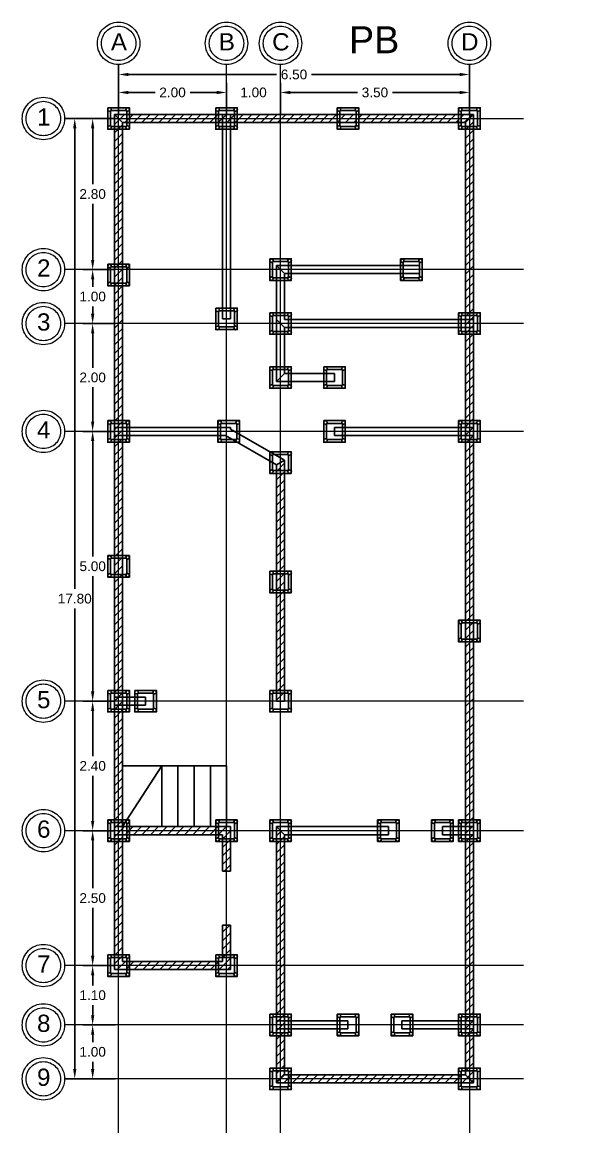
# Model space of a CAD drawing. Header units: metres. Extents: x 25 to 708562, y 11 to 4563236.
# Drawn here: x 59.67 to 70.04, y 10.69 to 31.28 of the extents above; entities that cross this region are included whole.
import ezdxf

# ---------------------------------------------------------------- set-up
doc = ezdxf.new("R2010")
doc.units = ezdxf.units.M
doc.header["$PDMODE"] = 35
doc.linetypes.add('ACAD_ISO04W100', pattern=[30, 24, -3, 0, -3])
for name, color, linetype, lineweight in [('Aux', 10, 'ACAD_ISO04W100', 18), ('Cotas', 100, 'Continuous', 15), ('Muros', 140, 'Continuous', 25)]:
    doc.layers.add(name, color=color, linetype=linetype, lineweight=lineweight)
doc.layers.add('Kastillo', color=30, linetype='Continuous')
doc.layers.add('Muros de Carga', color=221, linetype='Continuous')
doc.styles.get("Standard").update_dxf_attribs({"font": 'arial.ttf'})
doc.dimstyles.new('Muros', dxfattribs={"dimtxt": 0.18, "dimasz": 0.18, "dimexe": 0.18, "dimexo": 0.0625, "dimgap": 0.09, "dimtad": 0, "dimtih": 1, "dimtoh": 1, "dimzin": 0, "dimdsep": 46, "dimtxsty": 'Standard', "dimcen": 0.09, "dimadec": 0, "dimazin": 0, "dimtfac": 1, "dimtofl": 0, "dimtmove": 0, "dimatfit": 3, "dimfxl": 1, "dimtolj": 1, "dimtzin": 0, "dimarcsym": 0})
pattern_1 = [(45, (57.75728, 9.41529), (-0.07857724, 0.07857724), [])]

# ---------------------------------------------------------------- blocks, each defined once
blk = doc.blocks.new('*D95')
at = {"layer": 'Cotas', "color": 0, "lineweight": -2, "transparency": 16777216}
for p, q in [((61.394, 29.494), (60.464, 29.494)), ((60.644, 29.314), (60.644, 20.776)), ((60.644, 11.874), (60.644, 20.412)), ((61.394, 11.694), (60.464, 11.694))]:
    blk.add_line(p, q, dxfattribs=at)
at = {"layer": 'Cotas', "color": 0, "transparency": 16777216}
for points in [[(60.614, 29.314), (60.674, 29.314), (60.644, 29.494)], [(60.614, 11.874), (60.674, 11.874), (60.644, 11.694)]]:
    blk.add_solid(points, dxfattribs=at)
at = {"layer": 'Defpoints', "color": 0, "transparency": 16777216}
for p in [(61.456, 29.494), (60.644, 11.694), (61.456, 11.694)]:
    blk.add_point(p, dxfattribs=at)
at = {"layer": 'Cotas', "color": 0, "transparency": 16777216, "insert": (60.644, 20.594), "char_height": 0.18, "attachment_point": 5}
blk.add_mtext('\\A1;17.80', dxfattribs=at)
blk = doc.blocks.new('*D96')
at = {"layer": 'Cotas', "color": 0, "lineweight": -2, "transparency": 16777216}
for p, q in [((61.394, 29.494), (60.796, 29.494)), ((60.976, 29.314), (60.976, 28.276)), ((60.976, 26.874), (60.976, 27.912)), ((61.394, 26.694), (60.796, 26.694))]:
    blk.add_line(p, q, dxfattribs=at)
at = {"layer": 'Cotas', "color": 0, "transparency": 16777216}
for points in [[(60.946, 29.314), (61.006, 29.314), (60.976, 29.494)], [(60.946, 26.874), (61.006, 26.874), (60.976, 26.694)]]:
    blk.add_solid(points, dxfattribs=at)
at = {"layer": 'Defpoints', "color": 0, "transparency": 16777216}
for p in [(60.976, 29.494), (61.456, 29.494), (61.456, 26.694)]:
    blk.add_point(p, dxfattribs=at)
at = {"layer": 'Cotas', "color": 0, "transparency": 16777216, "insert": (60.976, 28.094), "char_height": 0.18, "attachment_point": 5}
blk.add_mtext('\\A1;2.80', dxfattribs=at)
blk = doc.blocks.new('*D97')
at = {"layer": 'Cotas', "color": 0, "lineweight": -2, "transparency": 16777216}
for p, q in [((61.394, 26.694), (60.796, 26.694)), ((60.976, 26.514), (60.976, 26.376)), ((60.976, 25.874), (60.976, 26.012)), ((61.394, 25.694), (60.796, 25.694))]:
    blk.add_line(p, q, dxfattribs=at)
at = {"layer": 'Cotas', "color": 0, "transparency": 16777216}
for points in [[(60.946, 26.514), (61.006, 26.514), (60.976, 26.694)], [(60.946, 25.874), (61.006, 25.874), (60.976, 25.694)]]:
    blk.add_solid(points, dxfattribs=at)
at = {"layer": 'Defpoints', "color": 0, "transparency": 16777216}
for p in [(61.456, 26.694), (60.976, 25.694), (61.456, 25.694)]:
    blk.add_point(p, dxfattribs=at)
at = {"layer": 'Cotas', "color": 0, "transparency": 16777216, "insert": (60.976, 26.194), "char_height": 0.18, "attachment_point": 5}
blk.add_mtext('\\A1;1.00', dxfattribs=at)
blk = doc.blocks.new('*D98')
at = {"layer": 'Cotas', "color": 0, "lineweight": -2, "transparency": 16777216}
for p, q in [((61.394, 25.694), (60.796, 25.694)), ((60.976, 25.514), (60.976, 24.876)), ((60.976, 23.874), (60.976, 24.512)), ((61.394, 23.694), (60.796, 23.694))]:
    blk.add_line(p, q, dxfattribs=at)
at = {"layer": 'Cotas', "color": 0, "transparency": 16777216}
for points in [[(60.946, 25.514), (61.006, 25.514), (60.976, 25.694)], [(60.946, 23.874), (61.006, 23.874), (60.976, 23.694)]]:
    blk.add_solid(points, dxfattribs=at)
at = {"layer": 'Defpoints', "color": 0, "transparency": 16777216}
for p in [(61.456, 25.694), (60.976, 23.694), (61.456, 23.694)]:
    blk.add_point(p, dxfattribs=at)
at = {"layer": 'Cotas', "color": 0, "transparency": 16777216, "insert": (60.976, 24.694), "char_height": 0.18, "attachment_point": 5}
blk.add_mtext('\\A1;2.00', dxfattribs=at)
blk = doc.blocks.new('*D99')
at = {"layer": 'Cotas', "color": 0, "lineweight": -2, "transparency": 16777216}
for p, q in [((61.394, 23.694), (60.796, 23.694)), ((60.976, 23.514), (60.976, 21.376)), ((60.976, 18.874), (60.976, 21.012)), ((61.394, 18.694), (60.796, 18.694))]:
    blk.add_line(p, q, dxfattribs=at)
at = {"layer": 'Cotas', "color": 0, "transparency": 16777216}
for points in [[(60.946, 23.514), (61.006, 23.514), (60.976, 23.694)], [(60.946, 18.874), (61.006, 18.874), (60.976, 18.694)]]:
    blk.add_solid(points, dxfattribs=at)
at = {"layer": 'Defpoints', "color": 0, "transparency": 16777216}
for p in [(61.456, 23.694), (60.976, 18.694), (61.456, 18.694)]:
    blk.add_point(p, dxfattribs=at)
at = {"layer": 'Cotas', "color": 0, "transparency": 16777216, "insert": (60.976, 21.194), "char_height": 0.18, "attachment_point": 5}
blk.add_mtext('\\A1;5.00', dxfattribs=at)
blk = doc.blocks.new('*D100')
at = {"layer": 'Cotas', "color": 0, "lineweight": -2, "transparency": 16777216}
for p, q in [((61.394, 18.694), (60.796, 18.694)), ((60.976, 18.514), (60.976, 17.676)), ((60.976, 16.474), (60.976, 17.312)), ((61.394, 16.294), (60.796, 16.294))]:
    blk.add_line(p, q, dxfattribs=at)
at = {"layer": 'Cotas', "color": 0, "transparency": 16777216}
for points in [[(60.946, 18.514), (61.006, 18.514), (60.976, 18.694)], [(60.946, 16.474), (61.006, 16.474), (60.976, 16.294)]]:
    blk.add_solid(points, dxfattribs=at)
at = {"layer": 'Defpoints', "color": 0, "transparency": 16777216}
for p in [(61.456, 18.694), (60.976, 16.294), (61.456, 16.294)]:
    blk.add_point(p, dxfattribs=at)
at = {"layer": 'Cotas', "color": 0, "transparency": 16777216, "insert": (60.976, 17.494), "char_height": 0.18, "attachment_point": 5}
blk.add_mtext('\\A1;2.40', dxfattribs=at)
blk = doc.blocks.new('*D101')
at = {"layer": 'Cotas', "color": 0, "lineweight": -2, "transparency": 16777216}
for p, q in [((61.394, 16.294), (60.796, 16.294)), ((60.976, 16.114), (60.976, 15.226)), ((60.976, 13.974), (60.976, 14.862)), ((61.394, 13.794), (60.796, 13.794))]:
    blk.add_line(p, q, dxfattribs=at)
at = {"layer": 'Cotas', "color": 0, "transparency": 16777216}
for points in [[(60.946, 16.114), (61.006, 16.114), (60.976, 16.294)], [(60.946, 13.974), (61.006, 13.974), (60.976, 13.794)]]:
    blk.add_solid(points, dxfattribs=at)
at = {"layer": 'Defpoints', "color": 0, "transparency": 16777216}
for p in [(61.456, 16.294), (60.976, 13.794), (61.456, 13.794)]:
    blk.add_point(p, dxfattribs=at)
at = {"layer": 'Cotas', "color": 0, "transparency": 16777216, "insert": (60.976, 15.044), "char_height": 0.18, "attachment_point": 5}
blk.add_mtext('\\A1;2.50', dxfattribs=at)
blk = doc.blocks.new('*D102')
at = {"layer": 'Cotas', "color": 0, "lineweight": -2, "transparency": 16777216}
for p, q in [((61.394, 13.794), (60.796, 13.794)), ((60.976, 13.614), (60.976, 13.426)), ((60.976, 12.874), (60.976, 13.062)), ((61.394, 12.694), (60.796, 12.694))]:
    blk.add_line(p, q, dxfattribs=at)
at = {"layer": 'Cotas', "color": 0, "transparency": 16777216}
for points in [[(60.946, 13.614), (61.006, 13.614), (60.976, 13.794)], [(60.946, 12.874), (61.006, 12.874), (60.976, 12.694)]]:
    blk.add_solid(points, dxfattribs=at)
at = {"layer": 'Defpoints', "color": 0, "transparency": 16777216}
for p in [(60.976, 13.794), (61.456, 13.794), (61.456, 12.694)]:
    blk.add_point(p, dxfattribs=at)
at = {"layer": 'Cotas', "color": 0, "transparency": 16777216, "insert": (60.976, 13.244), "char_height": 0.18, "attachment_point": 5}
blk.add_mtext('\\A1;1.10', dxfattribs=at)
blk = doc.blocks.new('*D103')
at = {"layer": 'Cotas', "color": 0, "lineweight": -2, "transparency": 16777216}
for p, q in [((61.394, 12.694), (60.796, 12.694)), ((60.976, 12.514), (60.976, 12.376)), ((60.976, 11.874), (60.976, 12.012)), ((61.394, 11.694), (60.796, 11.694))]:
    blk.add_line(p, q, dxfattribs=at)
at = {"layer": 'Cotas', "color": 0, "transparency": 16777216}
for points in [[(60.946, 12.514), (61.006, 12.514), (60.976, 12.694)], [(60.946, 11.874), (61.006, 11.874), (60.976, 11.694)]]:
    blk.add_solid(points, dxfattribs=at)
at = {"layer": 'Defpoints', "color": 0, "transparency": 16777216}
for p in [(61.456, 12.694), (60.976, 11.694), (61.456, 11.694)]:
    blk.add_point(p, dxfattribs=at)
at = {"layer": 'Cotas', "color": 0, "transparency": 16777216, "insert": (60.976, 12.194), "char_height": 0.18, "attachment_point": 5}
blk.add_mtext('\\A1;1.00', dxfattribs=at)
blk = doc.blocks.new('*D94')
at = {"layer": 'Cotas', "color": 0, "lineweight": -2, "transparency": 16777216}
for p, q in [((61.456, 29.556), (61.456, 30.49)), ((67.956, 29.556), (67.956, 30.49)), ((61.636, 30.31), (64.382, 30.31)), ((67.776, 30.31), (65.03, 30.31))]:
    blk.add_line(p, q, dxfattribs=at)
at = {"layer": 'Cotas', "color": 0, "transparency": 16777216}
for points in [[(61.636, 30.34), (61.636, 30.28), (61.456, 30.31)], [(67.776, 30.34), (67.776, 30.28), (67.956, 30.31)]]:
    blk.add_solid(points, dxfattribs=at)
at = {"layer": 'Defpoints', "color": 0, "transparency": 16777216}
for p in [(61.456, 30.31), (61.456, 29.494), (67.956, 29.494)]:
    blk.add_point(p, dxfattribs=at)
at = {"layer": 'Cotas', "color": 0, "transparency": 16777216, "insert": (64.706, 30.31), "char_height": 0.18, "attachment_point": 5}
blk.add_mtext('\\A1;6.50', dxfattribs=at)
blk = doc.blocks.new('*D84')
at = {"layer": 'Cotas', "color": 0, "lineweight": -2, "transparency": 16777216}
for p, q in [((61.456, 29.556), (61.456, 30.157)), ((63.456, 29.556), (63.456, 30.157)), ((61.636, 29.977), (62.131, 29.977)), ((63.276, 29.977), (62.781, 29.977))]:
    blk.add_line(p, q, dxfattribs=at)
at = {"layer": 'Cotas', "color": 0, "transparency": 16777216}
for points in [[(61.636, 30.007), (61.636, 29.947), (61.456, 29.977)], [(63.276, 30.007), (63.276, 29.947), (63.456, 29.977)]]:
    blk.add_solid(points, dxfattribs=at)
at = {"layer": 'Defpoints', "color": 0, "transparency": 16777216}
for p in [(63.456, 29.977), (61.456, 29.494), (63.456, 29.494)]:
    blk.add_point(p, dxfattribs=at)
at = {"layer": 'Cotas', "color": 0, "transparency": 16777216, "insert": (62.456, 29.977), "char_height": 0.18, "attachment_point": 5}
blk.add_mtext('\\A1;2.00', dxfattribs=at)
blk = doc.blocks.new('*D104')
at = {"layer": 'Cotas', "color": 0, "lineweight": -2, "transparency": 16777216}
for p, q in [((63.456, 29.556), (63.456, 30.157)), ((64.456, 29.556), (64.456, 30.157)), ((63.276, 29.977), (63.096, 29.977)), ((64.636, 29.977), (64.816, 29.977))]:
    blk.add_line(p, q, dxfattribs=at)
at = {"layer": 'Cotas', "color": 0, "transparency": 16777216}
for points in [[(63.276, 30.007), (63.276, 29.947), (63.456, 29.977)], [(64.636, 30.007), (64.636, 29.947), (64.456, 29.977)]]:
    blk.add_solid(points, dxfattribs=at)
at = {"layer": 'Defpoints', "color": 0, "transparency": 16777216}
for p in [(64.456, 29.977), (63.456, 29.494), (64.456, 29.494)]:
    blk.add_point(p, dxfattribs=at)
at = {"layer": 'Cotas', "color": 0, "transparency": 16777216, "insert": (63.956, 29.977), "char_height": 0.18, "attachment_point": 5}
blk.add_mtext('\\A1;1.00', dxfattribs=at)
blk = doc.blocks.new('*D105')
at = {"layer": 'Cotas', "color": 0, "lineweight": -2, "transparency": 16777216}
for p, q in [((64.456, 29.556), (64.456, 30.157)), ((67.956, 29.556), (67.956, 30.157)), ((64.636, 29.977), (65.883, 29.977)), ((67.776, 29.977), (66.53, 29.977))]:
    blk.add_line(p, q, dxfattribs=at)
at = {"layer": 'Cotas', "color": 0, "transparency": 16777216}
for points in [[(64.636, 30.007), (64.636, 29.947), (64.456, 29.977)], [(67.776, 30.007), (67.776, 29.947), (67.956, 29.977)]]:
    blk.add_solid(points, dxfattribs=at)
at = {"layer": 'Defpoints', "color": 0, "transparency": 16777216}
for p in [(67.956, 29.977), (64.456, 29.494), (67.956, 29.494)]:
    blk.add_point(p, dxfattribs=at)
at = {"layer": 'Cotas', "color": 0, "transparency": 16777216, "insert": (66.206, 29.977), "char_height": 0.18, "attachment_point": 5}
blk.add_mtext('\\A1;3.50', dxfattribs=at)

msp = doc.modelspace()

# ---------------------------------------------------------------- hatches: boundary and pattern name
at = {"layer": 'Muros de Carga'}
h = msp.add_hatch(dxfattribs=at)
h.set_pattern_fill('ANSI31', color=256, scale=0.035)
h.set_pattern_definition(pattern_1)
h.paths.add_polyline_path([(63.381, 29.569), (61.381, 29.569), (61.531, 29.419), (63.381, 29.419)])
h.paths.add_polyline_path([(63.531, 29.569), (63.381, 29.569), (63.381, 29.419), (63.531, 29.419)])
h.paths.add_polyline_path([(68.031, 29.569), (63.531, 29.569), (63.531, 29.419), (67.881, 29.419)])
h.paths.add_polyline_path([(68.031, 29.569), (67.881, 29.419), (67.881, 25.769), (68.031, 25.769)])
h.paths.add_polyline_path([(68.031, 25.769), (67.881, 25.769), (67.881, 25.619), (68.031, 25.619)])
h.paths.add_polyline_path([(68.031, 25.619), (67.881, 25.619), (67.881, 23.769), (68.031, 23.769)])
h.paths.add_polyline_path([(68.031, 23.619), (67.881, 23.619), (67.881, 16.369), (68.031, 16.369)])
h.paths.add_polyline_path([(68.031, 23.769), (67.881, 23.769), (67.881, 23.619), (68.031, 23.619)])
h.paths.add_polyline_path([(68.031, 16.369), (67.881, 16.369), (67.881, 16.219), (68.031, 16.219)])
h.paths.add_polyline_path([(68.031, 16.219), (67.881, 16.219), (67.881, 12.769), (68.031, 12.769)])
h.paths.add_polyline_path([(68.031, 12.769), (67.881, 12.769), (67.881, 12.619), (68.031, 12.619)])
h.paths.add_polyline_path([(68.031, 12.619), (67.881, 12.619), (67.881, 11.769), (68.031, 11.619)])
h.paths.add_polyline_path([(67.881, 11.769), (64.531, 11.769), (64.381, 11.619), (68.031, 11.619)])
h.paths.add_polyline_path([(64.531, 16.219), (64.381, 16.369), (64.381, 12.769), (64.531, 12.769)])
h.paths.add_polyline_path([(64.531, 12.619), (64.381, 12.619), (64.381, 11.619), (64.531, 11.769)])
h.paths.add_polyline_path([(64.531, 12.769), (64.381, 12.769), (64.381, 12.619), (64.531, 12.619)])
h.paths.add_polyline_path([(63.531, 16.369), (61.531, 16.369), (61.531, 16.219), (63.381, 16.219), (63.381, 15.544), (63.531, 15.544)])
h.paths.add_polyline_path([(63.531, 14.544), (63.381, 14.544), (63.381, 13.869), (61.531, 13.869), (61.531, 16.219), (61.381, 16.219), (61.381, 13.719), (63.531, 13.719)])
h.paths.add_polyline_path([(61.531, 16.369), (61.381, 16.369), (61.381, 16.219), (61.531, 16.219)])
h.paths.add_polyline_path([(61.531, 18.619), (61.381, 18.619), (61.381, 16.369), (61.531, 16.369)])
h.paths.add_polyline_path([(61.531, 18.769), (61.381, 18.769), (61.381, 18.619), (61.531, 18.619)])
h.paths.add_polyline_path([(61.531, 23.619), (61.381, 23.619), (61.381, 18.769), (61.531, 18.769)])
h.paths.add_polyline_path([(61.531, 23.769), (61.381, 23.769), (61.381, 23.619), (61.531, 23.619)])
h.paths.add_polyline_path([(61.531, 29.419), (61.381, 29.569), (61.381, 23.769), (61.531, 23.769)])
h = msp.add_hatch(dxfattribs=at)
h.set_pattern_fill('ANSI31', color=256, scale=0.035)
h.set_pattern_definition(pattern_1)
h.paths.add_polyline_path([(75.979, 21.219), (75.979, 21.369), (75.979, 22.719), (75.979, 22.869), (75.829, 22.869), (75.829, 21.369), (75.829, 18.769), (75.829, 18.619), (75.829, 18.294), (75.979, 18.294)])
h.paths.add_polyline_path([(64.531, 18.694), (64.531, 23.16), (64.381, 23.073), (64.381, 18.694)])
h.paths.add_polyline_path([(75.829, 14.581), (75.829, 13.869), (75.979, 13.869), (75.979, 14.581)])

# ---------------------------------------------------------------- linework, layer by layer
at = {"layer": 'Aux'}
for p, q in [((61.456, 10.694), (61.456, 30.494)), ((63.456, 10.694), (63.456, 30.494)), ((64.456, 10.694), (64.456, 30.494)), ((67.956, 30.494), (67.956, 10.694)), ((60.456, 29.494), (68.956, 29.494)), ((68.956, 26.694), (60.456, 26.694)), ((68.956, 25.694), (60.456, 25.694)), ((68.956, 23.694), (60.456, 23.694)), ((68.956, 18.694), (60.456, 18.694)), ((68.956, 16.294), (60.456, 16.294)), ((68.956, 13.794), (60.456, 13.794)), ((68.956, 12.694), (60.456, 12.694)), ((68.956, 11.694), (60.456, 11.694))]:
    msp.add_line(p, q, dxfattribs=at)
for centre, radius in [((61.456, 30.887), 0.393), ((61.456, 30.887), 0.319), ((63.456, 30.887), 0.393), ((63.456, 30.887), 0.319), ((64.456, 30.887), 0.393), ((64.456, 30.887), 0.319), ((67.956, 30.887), 0.393), ((67.956, 30.887), 0.319), ((60.064, 29.494), 0.393), ((60.064, 29.494), 0.319), ((60.064, 26.694), 0.393), ((60.064, 26.694), 0.319), ((60.064, 25.694), 0.393), ((60.064, 25.694), 0.319), ((60.064, 23.694), 0.393), ((60.064, 23.694), 0.319), ((60.064, 18.694), 0.393), ((60.064, 18.694), 0.319), ((60.064, 16.294), 0.393), ((60.064, 16.294), 0.319), ((60.064, 13.794), 0.393), ((60.064, 13.794), 0.319), ((60.064, 12.694), 0.393), ((60.064, 12.694), 0.319), ((60.064, 11.694), 0.393), ((60.064, 11.694), 0.319)]:
    msp.add_circle(centre, radius, dxfattribs=at)
at = {"layer": 'Kastillo'}
for p, q in [((64.381, 26.769), (64.531, 26.619)), ((64.381, 25.769), (64.531, 25.619)), ((64.531, 24.769), (64.381, 24.619))]:
    msp.add_line(p, q, dxfattribs=at)
for points in [[(61.256, 29.694), (61.656, 29.694), (61.656, 29.294), (61.256, 29.294)], [(63.256, 29.694), (63.656, 29.694), (63.656, 29.294), (63.256, 29.294)], [(65.506, 29.694), (65.906, 29.694), (65.906, 29.294), (65.506, 29.294)], [(67.756, 29.694), (68.156, 29.694), (68.156, 29.294), (67.756, 29.294)], [(61.256, 26.794), (61.656, 26.794), (61.656, 26.394), (61.256, 26.394)], [(64.256, 26.894), (64.656, 26.894), (64.656, 26.494), (64.256, 26.494)], [(66.681, 26.894), (67.081, 26.894), (67.081, 26.494), (66.681, 26.494)], [(63.256, 25.981), (63.656, 25.981), (63.656, 25.581), (63.256, 25.581)], [(64.256, 25.894), (64.656, 25.894), (64.656, 25.494), (64.256, 25.494)], [(67.756, 25.894), (68.156, 25.894), (68.156, 25.494), (67.756, 25.494)], [(64.256, 24.894), (64.656, 24.894), (64.656, 24.494), (64.256, 24.494)], [(65.256, 24.894), (65.656, 24.894), (65.656, 24.494), (65.256, 24.494)], [(61.256, 23.894), (61.656, 23.894), (61.656, 23.494), (61.256, 23.494)], [(63.297, 23.894), (63.697, 23.894), (63.697, 23.494), (63.297, 23.494)], [(65.256, 23.894), (65.656, 23.894), (65.656, 23.494), (65.256, 23.494)], [(67.756, 23.894), (68.156, 23.894), (68.156, 23.494), (67.756, 23.494)], [(64.256, 23.317), (64.656, 23.317), (64.656, 22.917), (64.256, 22.917)], [(61.256, 21.394), (61.656, 21.394), (61.656, 20.994), (61.256, 20.994)], [(64.256, 21.105), (64.656, 21.105), (64.656, 20.705), (64.256, 20.705)], [(67.756, 20.194), (68.156, 20.194), (68.156, 19.794), (67.756, 19.794)], [(61.256, 18.894), (61.656, 18.894), (61.656, 18.494), (61.256, 18.494)], [(61.756, 18.894), (62.156, 18.894), (62.156, 18.494), (61.756, 18.494)], [(64.256, 18.894), (64.656, 18.894), (64.656, 18.494), (64.256, 18.494)], [(61.256, 16.494), (61.656, 16.494), (61.656, 16.094), (61.256, 16.094)], [(63.256, 16.494), (63.656, 16.494), (63.656, 16.094), (63.256, 16.094)], [(64.256, 16.494), (64.656, 16.494), (64.656, 16.094), (64.256, 16.094)], [(66.256, 16.494), (66.656, 16.494), (66.656, 16.094), (66.256, 16.094)], [(67.256, 16.494), (67.656, 16.494), (67.656, 16.094), (67.256, 16.094)], [(67.756, 16.494), (68.156, 16.494), (68.156, 16.094), (67.756, 16.094)], [(61.256, 13.994), (61.656, 13.994), (61.656, 13.594), (61.256, 13.594)], [(63.256, 13.994), (63.656, 13.994), (63.656, 13.594), (63.256, 13.594)], [(64.256, 12.894), (64.656, 12.894), (64.656, 12.494), (64.256, 12.494)], [(65.506, 12.894), (65.906, 12.894), (65.906, 12.494), (65.506, 12.494)], [(66.506, 12.894), (66.906, 12.894), (66.906, 12.494), (66.506, 12.494)], [(67.756, 12.894), (68.156, 12.894), (68.156, 12.494), (67.756, 12.494)], [(64.256, 11.894), (64.656, 11.894), (64.656, 11.494), (64.256, 11.494)], [(67.756, 11.894), (68.156, 11.894), (68.156, 11.494), (67.756, 11.494)]]:
    msp.add_lwpolyline(points, close=True, dxfattribs=at)
for points in [[(61.326, 29.644), (61.586, 29.644, -0.414214), (61.606, 29.624), (61.606, 29.364, -0.414214), (61.586, 29.344), (61.326, 29.344, -0.414214), (61.306, 29.364), (61.306, 29.624, -0.414214)], [(63.326, 29.644), (63.586, 29.644, -0.414214), (63.606, 29.624), (63.606, 29.364, -0.414214), (63.586, 29.344), (63.326, 29.344, -0.414214), (63.306, 29.364), (63.306, 29.624, -0.414214)], [(65.576, 29.644), (65.836, 29.644, -0.414214), (65.856, 29.624), (65.856, 29.364), (65.836, 29.344), (65.576, 29.344, -0.414214), (65.556, 29.364), (65.556, 29.624, -0.414214)], [(67.826, 29.644), (68.086, 29.644, -0.414214), (68.106, 29.624), (68.106, 29.364), (68.086, 29.344), (67.826, 29.344, -0.414214), (67.806, 29.364), (67.806, 29.624, -0.414214)], [(64.326, 26.844), (64.586, 26.844, -0.414214), (64.606, 26.824), (64.606, 26.564), (64.586, 26.544), (64.326, 26.544, -0.414214), (64.306, 26.564), (64.306, 26.824, -0.414214)], [(66.751, 26.844), (67.011, 26.844, -0.414214), (67.031, 26.824), (67.031, 26.564, -0.414214), (67.011, 26.544), (66.751, 26.544, -0.414214), (66.731, 26.564), (66.731, 26.824, -0.414214)], [(61.326, 26.744), (61.586, 26.744, -0.414214), (61.606, 26.724), (61.606, 26.464, -0.414214), (61.586, 26.444), (61.326, 26.444, -0.414214), (61.306, 26.464), (61.306, 26.724, -0.414214)], [(63.326, 25.931), (63.586, 25.931, -0.414214), (63.606, 25.911), (63.606, 25.651), (63.586, 25.631), (63.326, 25.631, -0.414214), (63.306, 25.651), (63.306, 25.911, -0.414214)], [(64.326, 25.844), (64.586, 25.844, -0.414214), (64.606, 25.824), (64.606, 25.564), (64.586, 25.544), (64.326, 25.544, -0.414214), (64.306, 25.564), (64.306, 25.824, -0.414214)], [(67.826, 25.844), (68.086, 25.844, -0.414214), (68.106, 25.824), (68.106, 25.564, -0.414214), (68.086, 25.544), (67.826, 25.544, -0.414214), (67.806, 25.564), (67.806, 25.824, -0.414214)], [(64.326, 24.844), (64.586, 24.844, -0.414214), (64.606, 24.824), (64.606, 24.564), (64.586, 24.544), (64.326, 24.544, -0.414214), (64.306, 24.564), (64.306, 24.824, -0.414214)], [(65.326, 24.844), (65.586, 24.844, -0.414214), (65.606, 24.824), (65.606, 24.564, -0.414214), (65.586, 24.544), (65.326, 24.544, -0.414214), (65.306, 24.564), (65.306, 24.824, -0.414214)], [(61.326, 23.844), (61.586, 23.844, -0.414214), (61.606, 23.824), (61.606, 23.564, -0.414214), (61.586, 23.544), (61.326, 23.544, -0.414214), (61.306, 23.564), (61.306, 23.824, -0.414214)], [(63.367, 23.844), (63.627, 23.844, -0.414214), (63.647, 23.824), (63.647, 23.564), (63.627, 23.544), (63.367, 23.544, -0.414214), (63.347, 23.564), (63.347, 23.824, -0.414214)], [(65.326, 23.844), (65.586, 23.844, -0.414214), (65.606, 23.824), (65.606, 23.564, -0.414214), (65.586, 23.544), (65.326, 23.544, -0.414214), (65.306, 23.564), (65.306, 23.824, -0.414214)], [(67.826, 23.844), (68.086, 23.844, -0.414214), (68.106, 23.824), (68.106, 23.564, -0.414214), (68.086, 23.544), (67.826, 23.544, -0.414214), (67.806, 23.564), (67.806, 23.824, -0.414214)], [(64.326, 23.267), (64.586, 23.267, -0.414214), (64.606, 23.247), (64.606, 22.987, -0.414214), (64.586, 22.967), (64.326, 22.967, -0.414214), (64.306, 22.987), (64.306, 23.247, -0.414214)], [(61.326, 21.344), (61.586, 21.344, -0.414214), (61.606, 21.324), (61.606, 21.064, -0.414214), (61.586, 21.044), (61.326, 21.044, -0.414214), (61.306, 21.064), (61.306, 21.324, -0.414214)], [(64.326, 21.055), (64.586, 21.055, -0.414214), (64.606, 21.035), (64.606, 20.775, -0.414214), (64.586, 20.755), (64.326, 20.755, -0.414214), (64.306, 20.775), (64.306, 21.035, -0.414214)], [(67.826, 20.144), (68.086, 20.144, -0.414214), (68.106, 20.124), (68.106, 19.864, -0.414214), (68.086, 19.844), (67.826, 19.844, -0.414214), (67.806, 19.864), (67.806, 20.124, -0.414214)], [(61.326, 18.844), (61.586, 18.844, -0.414214), (61.606, 18.824), (61.606, 18.564, -0.414214), (61.586, 18.544), (61.326, 18.544, -0.414214), (61.306, 18.564), (61.306, 18.824, -0.414214)], [(61.826, 18.844), (62.086, 18.844, -0.414214), (62.106, 18.824), (62.106, 18.564, -0.414214), (62.086, 18.544), (61.826, 18.544, -0.414214), (61.806, 18.564), (61.806, 18.824, -0.414214)], [(64.326, 18.844), (64.586, 18.844, -0.414214), (64.606, 18.824), (64.606, 18.564, -0.414214), (64.586, 18.544), (64.326, 18.544, -0.414214), (64.306, 18.564), (64.306, 18.824, -0.414214)], [(61.326, 16.444), (61.586, 16.444, -0.414214), (61.606, 16.424), (61.606, 16.164, -0.414214), (61.586, 16.144), (61.326, 16.144, -0.414214), (61.306, 16.164), (61.306, 16.424, -0.414214)], [(63.326, 16.444), (63.586, 16.444, -0.414214), (63.606, 16.424), (63.606, 16.164, -0.414214), (63.586, 16.144), (63.326, 16.144, -0.414214), (63.306, 16.164), (63.306, 16.424, -0.414214)], [(64.326, 16.444), (64.586, 16.444, -0.414214), (64.606, 16.424), (64.606, 16.164, -0.414214), (64.586, 16.144), (64.326, 16.144, -0.414214), (64.306, 16.164), (64.306, 16.424, -0.414214)], [(66.326, 16.444), (66.586, 16.444, -0.414214), (66.606, 16.424), (66.606, 16.164, -0.414214), (66.586, 16.144), (66.326, 16.144, -0.414214), (66.306, 16.164), (66.306, 16.424, -0.414214)], [(67.326, 16.444), (67.586, 16.444, -0.414214), (67.606, 16.424), (67.606, 16.164, -0.414214), (67.586, 16.144), (67.326, 16.144, -0.414214), (67.306, 16.164), (67.306, 16.424, -0.414214)], [(67.826, 16.444), (68.086, 16.444, -0.414214), (68.106, 16.424), (68.106, 16.164, -0.414214), (68.086, 16.144), (67.826, 16.144, -0.414214), (67.806, 16.164), (67.806, 16.424, -0.414214)], [(61.326, 13.944), (61.586, 13.944, -0.414214), (61.606, 13.924), (61.606, 13.664, -0.414214), (61.586, 13.644), (61.326, 13.644, -0.414214), (61.306, 13.664), (61.306, 13.924, -0.414214)], [(63.326, 13.944), (63.586, 13.944, -0.414214), (63.606, 13.924), (63.606, 13.664, -0.414214), (63.586, 13.644), (63.326, 13.644, -0.414214), (63.306, 13.664), (63.306, 13.924, -0.414214)], [(64.326, 12.844), (64.586, 12.844, -0.414214), (64.606, 12.824), (64.606, 12.564, -0.414214), (64.586, 12.544), (64.326, 12.544, -0.414214), (64.306, 12.564), (64.306, 12.824, -0.414214)], [(65.576, 12.844), (65.836, 12.844, -0.414214), (65.856, 12.824), (65.856, 12.564, -0.414214), (65.836, 12.544), (65.576, 12.544, -0.414214), (65.556, 12.564), (65.556, 12.824, -0.414214)], [(66.576, 12.844), (66.836, 12.844, -0.414214), (66.856, 12.824), (66.856, 12.564, -0.414214), (66.836, 12.544), (66.576, 12.544, -0.414214), (66.556, 12.564), (66.556, 12.824, -0.414214)], [(67.826, 12.844), (68.086, 12.844, -0.414214), (68.106, 12.824), (68.106, 12.564, -0.414214), (68.086, 12.544), (67.826, 12.544, -0.414214), (67.806, 12.564), (67.806, 12.824, -0.414214)], [(64.326, 11.844), (64.586, 11.844, -0.414214), (64.606, 11.824), (64.606, 11.564, -0.414214), (64.586, 11.544), (64.326, 11.544, -0.414214), (64.306, 11.564), (64.306, 11.824, -0.414214)], [(67.826, 11.844), (68.086, 11.844, -0.414214), (68.106, 11.824), (68.106, 11.564, -0.414214), (68.086, 11.544), (67.826, 11.544, -0.414214), (67.806, 11.564), (67.806, 11.824, -0.414214)]]:
    msp.add_lwpolyline(points, format="xyb", close=True, dxfattribs=at)
for centre in [(61.289, 29.661), (61.624, 29.661), (63.289, 29.661), (63.624, 29.661), (65.539, 29.661), (65.874, 29.661), (67.789, 29.661), (68.124, 29.661), (61.289, 29.327), (61.624, 29.327), (63.289, 29.327), (63.624, 29.327), (65.539, 29.327), (65.874, 29.327), (67.789, 29.327), (68.124, 29.327), (61.289, 26.761), (61.624, 26.761), (64.289, 26.861), (64.624, 26.861), (66.714, 26.861), (67.049, 26.861), (64.289, 26.527), (64.624, 26.527), (66.714, 26.527), (67.049, 26.527), (61.289, 26.427), (61.624, 26.427), (63.289, 25.948), (63.624, 25.948), (64.289, 25.861), (64.624, 25.861), (67.789, 25.861), (68.124, 25.861), (63.289, 25.613), (63.624, 25.613), (64.289, 25.527), (64.624, 25.527), (67.789, 25.527), (68.124, 25.527), (64.289, 24.861), (64.624, 24.861), (65.289, 24.861), (65.624, 24.861), (64.289, 24.527), (64.624, 24.527), (65.289, 24.527), (65.624, 24.527), (61.289, 23.861), (61.624, 23.861), (63.329, 23.861), (63.664, 23.861), (65.289, 23.861), (65.624, 23.861), (67.789, 23.861), (68.124, 23.861), (61.289, 23.527), (61.624, 23.527), (63.329, 23.527), (63.664, 23.527), (65.289, 23.527), (65.624, 23.527), (67.789, 23.527), (68.124, 23.527), (64.289, 23.284), (64.624, 23.284), (64.289, 22.949), (64.624, 22.949), (61.289, 21.361), (61.624, 21.361), (61.289, 21.027), (61.624, 21.027), (64.289, 21.073), (64.624, 21.073), (64.289, 20.738), (64.624, 20.738), (67.789, 20.161), (68.124, 20.161), (67.789, 19.827), (68.124, 19.827), (61.289, 18.861), (61.624, 18.861), (61.789, 18.861), (62.124, 18.861), (64.289, 18.861), (64.624, 18.861), (61.289, 18.527), (61.624, 18.527), (61.789, 18.527), (62.124, 18.527), (64.289, 18.527), (64.624, 18.527), (61.289, 16.461), (61.624, 16.461), (63.289, 16.461), (63.624, 16.461), (64.289, 16.461), (64.624, 16.461), (66.289, 16.461), (66.624, 16.461), (67.289, 16.461), (67.624, 16.461), (67.789, 16.461), (68.124, 16.461), (61.289, 16.127), (61.624, 16.127), (63.289, 16.127), (63.624, 16.127), (64.289, 16.127), (64.624, 16.127), (66.289, 16.127), (66.624, 16.127), (67.289, 16.127), (67.624, 16.127), (67.789, 16.127), (68.124, 16.127), (61.289, 13.961), (61.624, 13.961), (63.289, 13.961), (63.624, 13.961), (61.289, 13.627), (61.624, 13.627), (63.289, 13.627), (63.624, 13.627), (64.289, 12.861), (64.624, 12.861), (65.539, 12.861), (65.874, 12.861), (66.539, 12.861), (66.874, 12.861), (67.789, 12.861), (68.124, 12.861), (64.289, 12.527), (64.624, 12.527), (65.539, 12.527), (65.874, 12.527), (66.539, 12.527), (66.874, 12.527), (67.789, 12.527), (68.124, 12.527), (64.289, 11.861), (64.624, 11.861), (67.789, 11.861), (68.124, 11.861), (64.289, 11.527), (64.624, 11.527), (67.789, 11.527), (68.124, 11.527)]:
    msp.add_circle(centre, 0.0327, dxfattribs=at)
at = {"layer": 'Muros'}
for p, q in [((68.031, 29.569), (61.381, 29.569)), ((61.381, 29.569), (61.381, 13.719)), ((61.531, 29.419), (61.381, 29.569)), ((63.381, 29.419), (63.381, 29.569)), ((63.531, 29.419), (63.531, 29.569)), ((67.881, 29.419), (68.031, 29.569)), ((68.031, 11.619), (68.031, 29.569)), ((63.381, 29.419), (61.531, 29.419)), ((61.531, 29.419), (61.531, 23.769)), ((63.381, 25.781), (63.381, 29.419)), ((63.381, 29.419), (63.531, 29.419)), ((67.881, 29.419), (63.531, 29.419)), ((63.531, 25.781), (63.531, 29.419)), ((67.881, 16.369), (67.881, 29.419)), ((64.381, 25.694), (64.381, 26.769)), ((64.381, 26.769), (67.031, 26.769)), ((67.031, 26.769), (67.031, 26.619)), ((64.531, 25.769), (64.531, 26.619)), ((64.531, 26.619), (67.031, 26.619)), ((63.381, 25.781), (63.531, 25.781)), ((64.381, 25.769), (64.381, 24.694)), ((68.031, 25.769), (64.531, 25.769)), ((68.031, 25.619), (64.531, 25.619)), ((64.531, 25.619), (64.531, 24.769)), ((64.531, 24.769), (65.456, 24.769)), ((65.456, 24.769), (65.456, 24.619)), ((64.381, 24.619), (64.381, 24.694)), ((64.456, 24.619), (64.381, 24.619)), ((64.456, 24.619), (65.456, 24.619)), ((61.531, 23.769), (61.381, 23.769)), ((61.531, 23.769), (63.531, 23.769)), ((61.531, 23.619), (61.531, 23.769)), ((63.531, 23.737), (63.531, 23.769)), ((63.531, 23.737), (64.531, 23.16)), ((68.031, 23.769), (65.456, 23.769)), ((65.456, 23.769), (65.456, 23.619)), ((61.531, 23.619), (61.381, 23.619)), ((61.531, 23.619), (61.531, 18.769)), ((61.531, 23.619), (63.436, 23.619)), ((63.436, 23.619), (64.381, 23.073)), ((68.031, 23.619), (65.456, 23.619)), ((64.381, 23.073), (64.531, 23.16)), ((64.381, 23.073), (64.381, 18.694)), ((64.531, 23.16), (64.531, 18.694)), ((61.381, 18.769), (61.956, 18.769)), ((61.531, 18.769), (61.531, 18.619)), ((61.956, 18.769), (61.956, 18.619)), ((61.381, 18.619), (61.956, 18.619)), ((61.531, 18.619), (61.531, 16.369)), ((64.381, 18.694), (64.531, 18.694)), ((61.531, 17.494), (63.456, 17.494)), ((62.256, 17.494), (61.531, 16.369)), ((62.256, 17.494), (62.256, 16.369)), ((62.556, 17.494), (62.556, 16.369)), ((62.856, 17.494), (62.856, 16.369)), ((63.156, 17.494), (63.156, 16.369)), ((63.456, 17.494), (63.456, 16.369)), ((61.531, 16.369), (61.381, 16.369)), ((63.531, 16.369), (61.531, 16.369)), ((61.531, 16.369), (61.531, 16.219)), ((63.531, 15.544), (63.531, 16.369)), ((64.381, 12.769), (64.381, 16.369)), ((64.381, 16.369), (66.456, 16.369)), ((64.531, 16.219), (64.381, 16.369)), ((66.456, 16.369), (66.456, 16.219)), ((67.456, 16.369), (67.881, 16.369)), ((67.456, 16.369), (67.456, 16.219)), ((67.881, 16.369), (67.881, 16.219)), ((67.881, 16.369), (68.031, 16.369)), ((61.531, 16.219), (61.381, 16.219)), ((61.531, 16.219), (61.531, 13.869)), ((63.381, 16.219), (61.531, 16.219)), ((63.381, 15.544), (63.381, 16.219)), ((64.531, 12.769), (64.531, 16.219)), ((64.531, 16.219), (66.456, 16.219)), ((67.456, 16.219), (67.881, 16.219)), ((67.881, 11.769), (67.881, 16.219)), ((67.881, 16.219), (68.031, 16.219)), ((63.381, 15.544), (63.531, 15.544)), ((63.381, 13.869), (63.381, 14.544)), ((63.381, 14.544), (63.531, 14.544)), ((63.531, 13.719), (63.531, 14.544)), ((61.531, 13.869), (63.381, 13.869)), ((61.381, 13.719), (63.531, 13.719)), ((64.381, 12.769), (64.381, 11.619)), ((64.381, 12.769), (65.706, 12.769)), ((64.531, 12.769), (64.531, 12.619)), ((65.706, 12.769), (65.706, 12.619)), ((66.706, 12.769), (68.031, 12.769)), ((66.706, 12.769), (66.706, 12.619)), ((64.381, 12.619), (65.706, 12.619)), ((64.531, 12.619), (64.531, 11.769)), ((66.706, 12.619), (68.031, 12.619)), ((64.531, 11.769), (64.381, 11.619)), ((64.531, 11.769), (67.881, 11.769)), ((67.881, 11.769), (68.031, 11.619)), ((64.381, 11.619), (68.031, 11.619))]:
    msp.add_line(p, q, dxfattribs=at)

# ---------------------------------------------------------------- texts
at = {"layer": 'Aux', "char_height": 0.31926, "attachment_point": 1}
for s, insert in [('\\pxqc;{\\C1;A}', (61.263, 31.076)), ('\\pxqc;{\\C1;B}', (63.263, 31.076)), ('\\pxqc;{\\C1;C}', (64.263, 31.076)), ('\\pxqc;{\\C1;D}', (67.763, 31.076)), ('\\pxqc;{\\C1;1}', (59.87, 29.683)), ('\\pxqc;{\\C1;2}', (59.87, 26.883)), ('\\pxqc;{\\C1;3}', (59.87, 25.883)), ('\\pxqc;{\\C1;4}', (59.87, 23.883)), ('\\pxqc;{\\C1;5}', (59.87, 18.883)), ('\\pxqc;{\\C1;6}', (59.87, 16.483)), ('\\pxqc;{\\C1;7}', (59.87, 13.983)), ('\\pxqc;{\\C1;8}', (59.87, 12.883)), ('\\pxqc;{\\C1;9}', (59.87, 11.883))]:
    msp.add_mtext_dynamic_manual_height_columns(s, width=0.39907, gutter_width=9.977, heights=[0.401], dxfattribs=dict(at, insert=insert))
at = {"layer": 'Cotas', "insert": (62.941, 31.204), "char_height": 0.5, "attachment_point": 1}
msp.add_mtext_dynamic_manual_height_columns('\\pxqc;{\\C0;PB}', width=6.5, gutter_width=12.5, heights=[0], dxfattribs=at)

# ---------------------------------------------------------------- dimensions: what is measured, and where the dimension line sits
at = {"layer": 'Cotas'}
for base, p1, p2, picture, middle in [((61.456, 30.31), (67.956, 29.494), (61.456, 29.494), '*D94', (64.706, 30.31)), ((63.456, 29.977), (61.456, 29.494), (63.456, 29.494), '*D84', (62.456, 29.977)), ((64.456, 29.977), (63.456, 29.494), (64.456, 29.494), '*D104', (63.956, 29.977)), ((67.956, 29.977), (64.456, 29.494), (67.956, 29.494), '*D105', (66.206, 29.977))]:
    dim = msp.add_linear_dim(base=base, p1=p1, p2=p2, dimstyle='Muros', dxfattribs=at)
    dim.commit()
    dim.dimension.update_dxf_attribs({"geometry": picture, "text_midpoint": middle})
for base, p1, p2, picture, middle in [((60.644, 11.694), (61.456, 29.494), (61.456, 11.694), '*D95', (60.644, 20.594)), ((60.976, 29.494), (61.456, 26.694), (61.456, 29.494), '*D96', (60.976, 28.094)), ((60.976, 25.694), (61.456, 26.694), (61.456, 25.694), '*D97', (60.976, 26.194)), ((60.976, 23.694), (61.456, 25.694), (61.456, 23.694), '*D98', (60.976, 24.694)), ((60.976, 18.694), (61.456, 23.694), (61.456, 18.694), '*D99', (60.976, 21.194)), ((60.976, 16.294), (61.456, 18.694), (61.456, 16.294), '*D100', (60.976, 17.494)), ((60.976, 13.794), (61.456, 16.294), (61.456, 13.794), '*D101', (60.976, 15.044)), ((60.976, 13.794), (61.456, 12.694), (61.456, 13.794), '*D102', (60.976, 13.244)), ((60.976, 11.694), (61.456, 12.694), (61.456, 11.694), '*D103', (60.976, 12.194))]:
    dim = msp.add_linear_dim(base=base, p1=p1, p2=p2, angle=90, dimstyle='Muros', dxfattribs=at)
    dim.commit()
    dim.dimension.update_dxf_attribs({"geometry": picture, "text_midpoint": middle})

doc.saveas('drawing.dxf')
